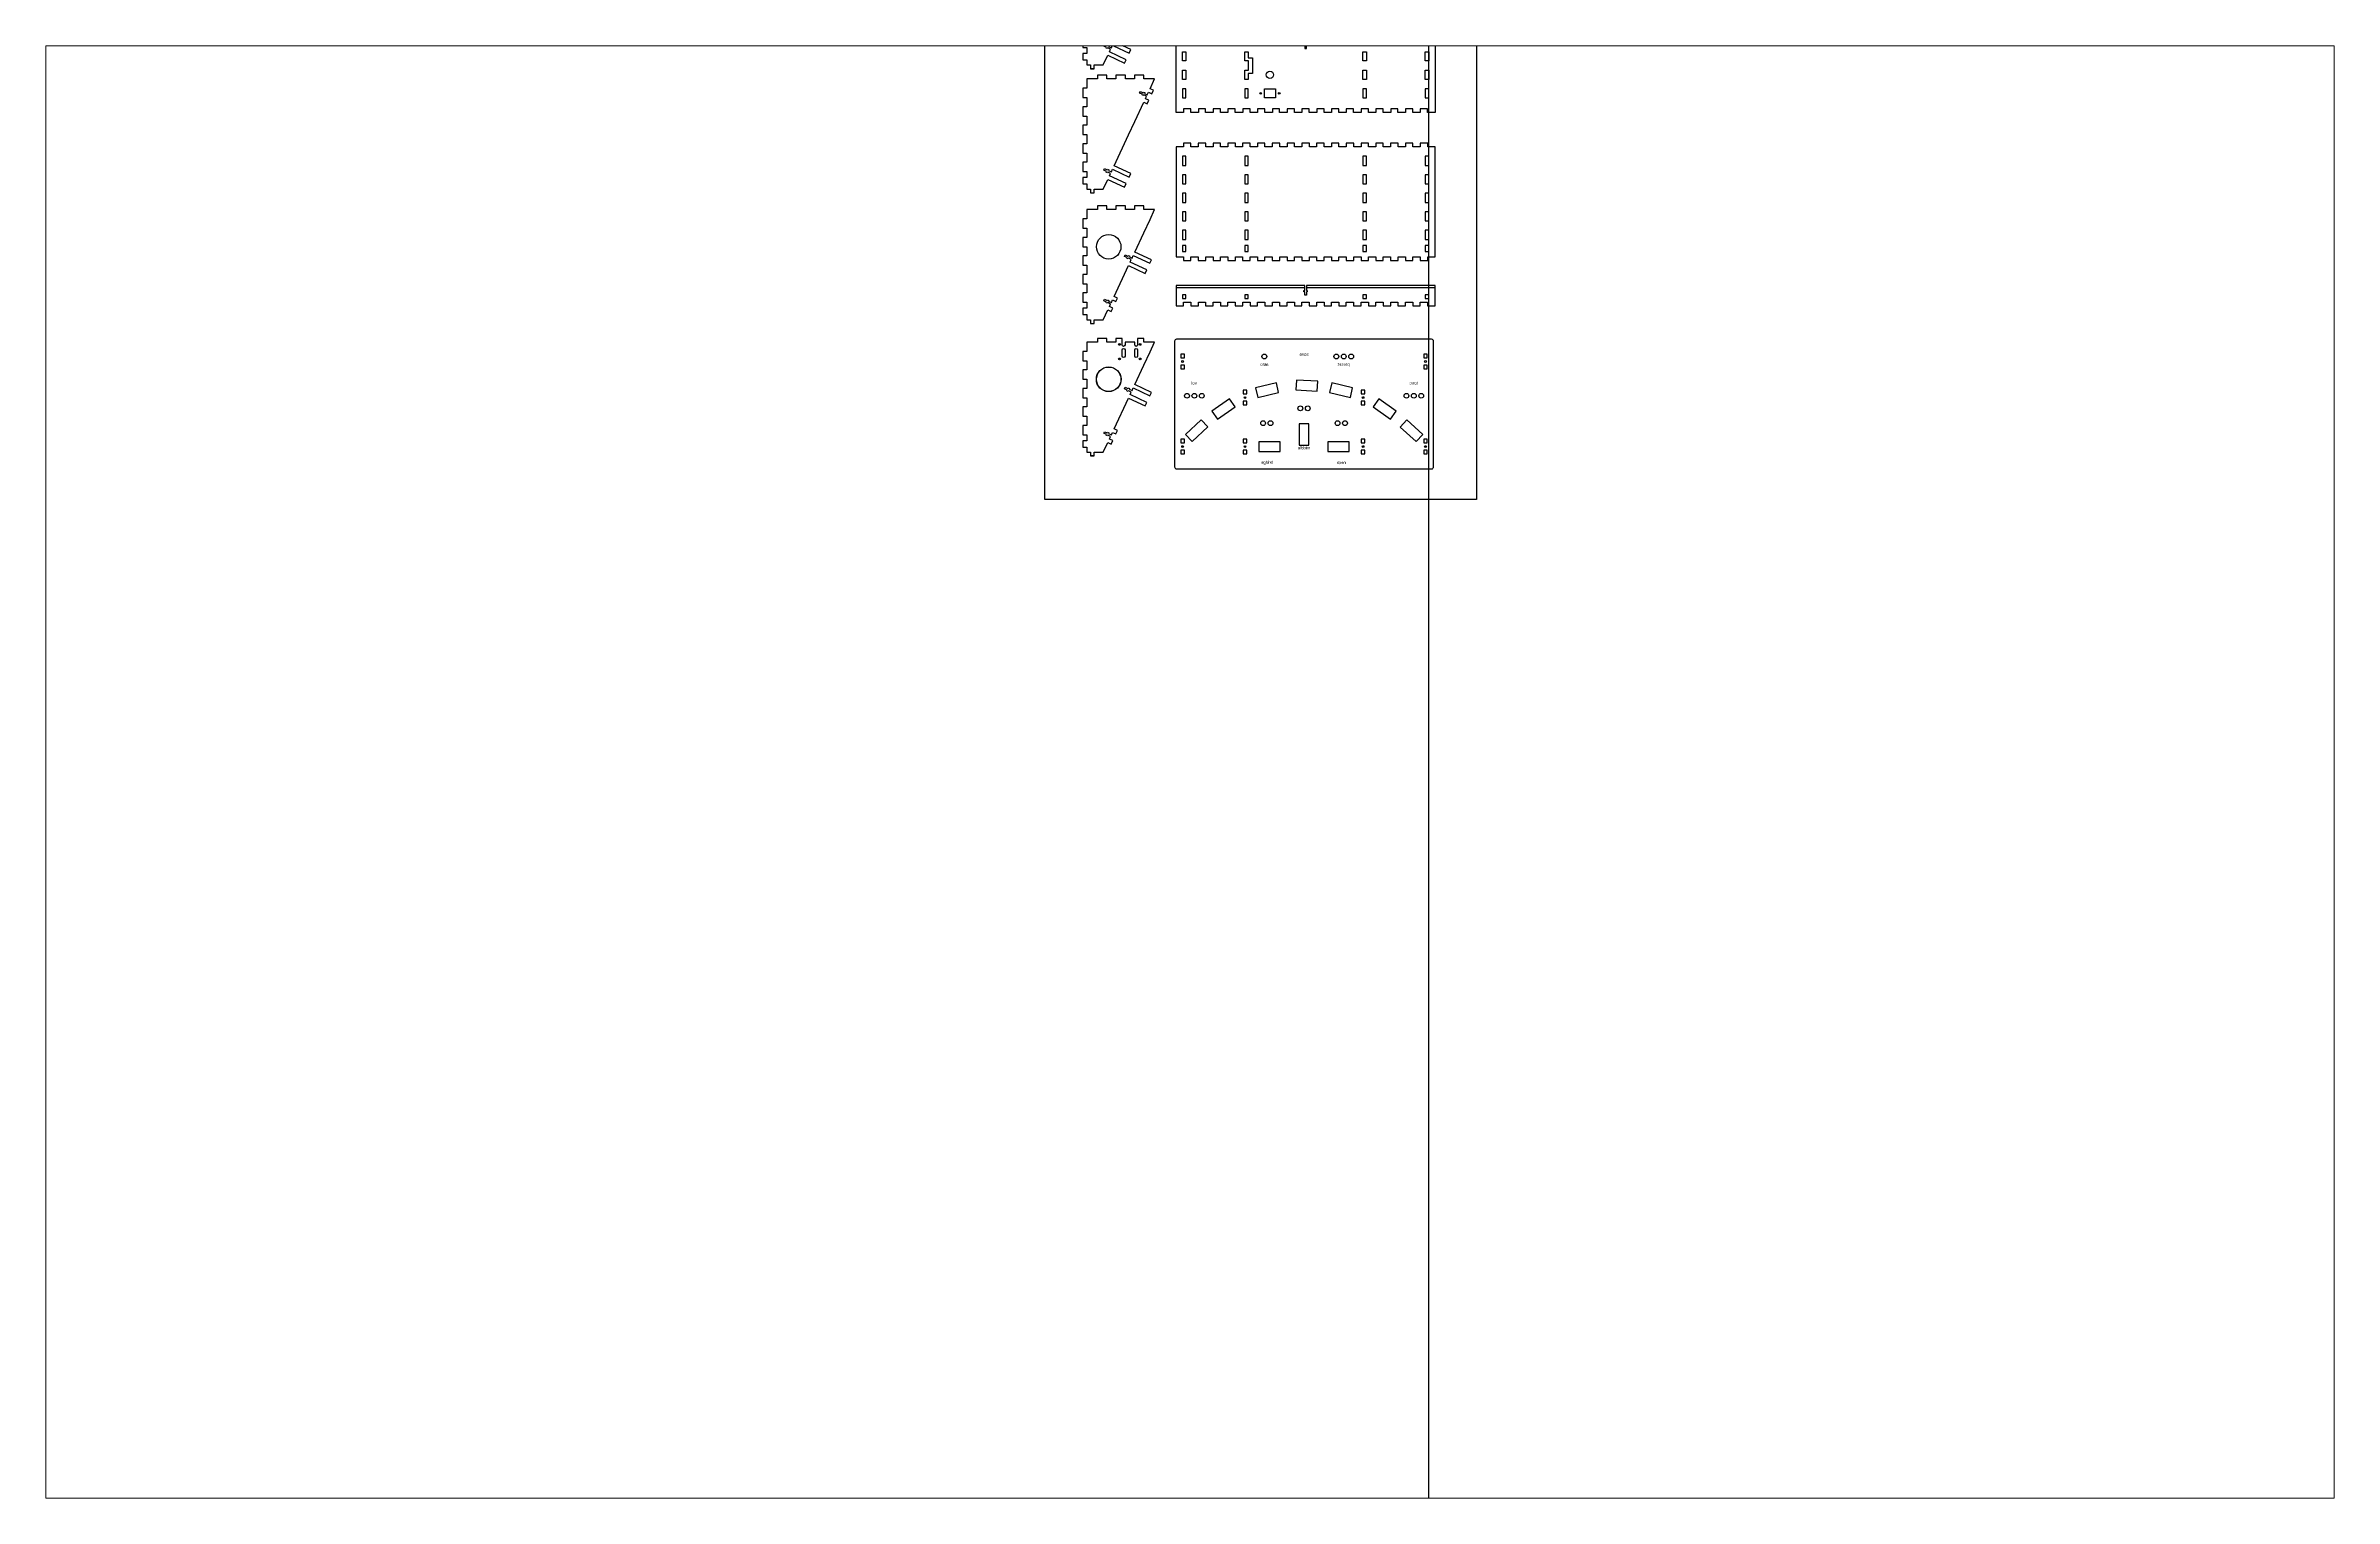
# Paper-space layout 'Sheet1' of a CAD drawing. Header units: millimetres. Extents: x 40 to 364, y 26 to 231.
# The model-space entities are those that its viewports show. They can reach past a viewport. Long polylines and large blocks are cut down to what shows.
import ezdxf
from ezdxf.enums import TextEntityAlignment as Align

# ---------------------------------------------------------------- set-up
doc = ezdxf.new("R2010")
doc.units = ezdxf.units.MM
doc.layers.add('Holes', color=1, linetype='Continuous')
doc.layers.add('text', color=5, linetype='Continuous')
doc.layers.add('TabGuides', color=3, linetype='Continuous', plot=False)
doc.styles.get("Standard").update_dxf_attribs({"font": 'Arial.ttf'})

msp = doc.modelspace()

# ---------------------------------------------------------------- linework, layer by layer
for points in [[(290.4, 666.9), (290.4, 652.1), (284.4, 652.1), (284.4, 636.9), (290.4, 636.9), (290.4, 627.1), (284.4, 627.1), (284.4, 616.9), (290.4, 616.9), (290.4, 608.6), (296.4, 608.6), (296.4, 602.6), (302.6, 602.6), (302.6, 608.6), (314.5, 608.6), (317.4, 608.6), (324.7, 624.3), (351.9, 611.6), (354.5, 617.2), (327.3, 629.9), (329.2, 634), (324.5, 636.2), (324, 635.1), (322, 636), (322.5, 637.1), (318, 639.2), (319.1, 641.8), (323.7, 639.7), (324.2, 640.8), (326.2, 639.9), (325.7, 638.7), (330.4, 636.5), (332.3, 640.6), (359.5, 627.9), (362.1, 633.6), (334.9, 646.2), (358.3, 696.4)], [(296.5, 602.7), (302.5, 602.7)], [(302.4, -25.2), (296.6, -25.2)]]:
    msp.add_lwpolyline(points)
for points in [[(644.1, 650.4), (644.1, 647.6), (644.1, 642.5), (642.9, 642.5), (642.9, 640.3), (644.1, 640.3), (644.1, 635.3), (646.9, 635.3), (646.9, 640.3), (648.2, 640.3), (648.2, 642.5), (646.9, 642.5), (646.9, 647.6), (646.9, 650.4), (855.6, 650.4), (855.6, 531.5), (843.4, 531.5), (843.4, 537.5), (831.6, 537.5), (831.6, 531.5), (819.4, 531.5), (819.4, 537.5), (807.6, 537.5), (807.6, 531.5), (795.4, 531.5), (795.4, 537.5), (783.6, 537.5), (783.6, 531.5), (771.4, 531.5), (771.4, 537.5), (759.6, 537.5), (759.6, 531.5), (747.4, 531.5), (747.4, 537.5), (735.6, 537.5), (735.6, 531.5), (723.4, 531.5), (723.4, 537.5), (711.6, 537.5), (711.6, 531.5), (699.4, 531.5), (699.4, 537.5), (687.6, 537.5), (687.6, 531.5), (675.4, 531.5), (675.4, 537.5), (663.6, 537.5), (663.6, 531.5), (651.4, 531.5), (651.4, 537.5), (639.6, 537.5), (639.6, 531.5), (627.4, 531.5), (627.4, 537.5), (615.6, 537.5), (615.6, 531.5), (603.4, 531.5), (603.4, 537.5), (591.6, 537.5), (591.6, 531.5), (579.4, 531.5), (579.4, 537.5), (567.6, 537.5), (567.6, 531.5), (555.4, 531.5), (555.4, 537.5), (543.6, 537.5), (543.6, 531.5), (531.4, 531.5), (531.4, 537.5), (519.6, 537.5), (519.6, 531.5), (507.4, 531.5), (507.4, 537.5), (495.6, 537.5), (495.6, 531.5), (483.4, 531.5), (483.4, 537.5), (471.6, 537.5), (471.6, 531.5), (459.4, 531.5), (459.4, 537.5), (447.6, 537.5), (447.6, 531.5), (435.4, 531.5), (435.4, 650.4)], [(307.9, 585.9), (290.4, 585.9), (290.4, 570.9), (284.4, 570.9), (284.4, 555.7), (290.4, 555.7), (290.4, 540.9), (284.4, 540.9), (284.4, 525.7), (290.4, 525.7), (290.4, 510.9), (284.4, 510.9), (284.4, 495.7), (290.4, 495.7), (290.4, 480.9), (284.4, 480.9), (284.4, 465.7), (290.4, 465.7), (290.4, 450.9), (284.4, 450.9), (284.4, 435.7), (290.4, 435.7), (290.4, 425.9), (284.4, 425.9), (284.4, 415.7), (290.4, 415.7), (290.4, 407.4), (296.4, 407.4), (296.4, 401.4), (302.6, 401.4), (302.6, 407.4), (314.5, 407.4), (317.4, 407.4), (324.7, 423.1), (351.9, 410.4), (354.5, 416.1), (327.3, 428.7), (329.2, 432.8), (324.5, 435), (324, 433.9), (322, 434.8), (322.5, 436), (318, 438.1), (319.1, 440.6), (323.7, 438.5), (324.2, 439.6), (326.2, 438.7), (325.7, 437.6), (330.4, 435.4), (332.3, 439.4), (359.5, 426.8), (362.1, 432.4), (334.9, 445.1), (358.3, 495.3), (368.5, 517), (383, 548.2), (388.4, 545.7), (391.1, 551.3), (385.6, 553.8), (387.5, 557.9), (382.8, 560.1), (382.3, 559), (380.3, 559.9), (380.8, 561), (376.3, 563.1), (377.5, 565.7), (382, 563.6), (382.5, 564.7), (384.5, 563.8), (384, 562.6), (388.7, 560.4), (390.6, 564.5), (396.1, 562), (398.7, 567.6), (393.2, 570.1), (400.6, 585.9), (383.1, 585.9), (383.1, 591.9), (367.9, 591.9), (367.9, 585.9), (353.1, 585.9), (353.1, 591.9), (337.9, 591.9), (337.9, 585.9), (323.1, 585.9), (323.1, 591.9), (307.9, 591.9)], [(843.6, 475.8), (843.6, 481.8), (831.4, 481.8), (831.4, 475.8), (819.6, 475.8), (819.6, 481.8), (807.4, 481.8), (807.4, 475.8), (795.6, 475.8), (795.6, 481.8), (783.4, 481.8), (783.4, 475.8), (771.6, 475.8), (771.6, 481.8), (759.4, 481.8), (759.4, 475.8), (747.6, 475.8), (747.6, 481.8), (735.4, 481.8), (735.4, 475.8), (723.6, 475.8), (723.6, 481.8), (711.4, 481.8), (711.4, 475.8), (699.6, 475.8), (699.6, 481.8), (687.4, 481.8), (687.4, 475.8), (675.6, 475.8), (675.6, 481.8), (663.4, 481.8), (663.4, 475.8), (651.6, 475.8), (651.6, 481.8), (639.4, 481.8), (639.4, 475.8), (627.6, 475.8), (627.6, 481.8), (615.4, 481.8), (615.4, 475.8), (603.6, 475.8), (603.6, 481.8), (591.4, 481.8), (591.4, 475.8), (579.6, 475.8), (579.6, 481.8), (567.4, 481.8), (567.4, 475.8), (555.6, 475.8), (555.6, 481.8), (543.4, 481.8), (543.4, 475.8), (531.6, 475.8), (531.6, 481.8), (519.4, 481.8), (519.4, 475.8), (507.6, 475.8), (507.6, 481.8), (495.4, 481.8), (495.4, 475.8), (483.6, 475.8), (483.6, 481.8), (471.4, 481.8), (471.4, 475.8), (459.6, 475.8), (459.6, 481.8), (447.4, 481.8), (447.4, 475.8), (435.4, 475.8), (435.4, 297.3), (447.4, 297.3), (447.4, 291.3), (459.6, 291.3), (459.6, 297.3), (471.4, 297.3), (471.4, 291.3), (483.6, 291.3), (483.6, 297.3), (495.4, 297.3), (495.4, 291.3), (507.6, 291.3), (507.6, 297.3), (519.4, 297.3), (519.4, 291.3), (531.6, 291.3), (531.6, 297.3), (543.4, 297.3), (543.4, 291.3), (555.6, 291.3), (555.6, 297.3), (567.4, 297.3), (567.4, 291.3), (579.6, 291.3), (579.6, 297.3), (591.4, 297.3), (591.4, 291.3), (603.6, 291.3), (603.6, 297.3), (615.4, 297.3), (615.4, 291.3), (627.6, 291.3), (627.6, 297.3), (639.4, 297.3), (639.4, 291.3), (651.6, 291.3), (651.6, 297.3), (663.4, 297.3), (663.4, 291.3), (675.6, 291.3), (675.6, 297.3), (687.4, 297.3), (687.4, 291.3), (699.6, 291.3), (699.6, 297.3), (711.4, 297.3), (711.4, 291.3), (723.6, 291.3), (723.6, 297.3), (735.4, 297.3), (735.4, 291.3), (747.6, 291.3), (747.6, 297.3), (759.4, 297.3), (759.4, 291.3), (771.6, 291.3), (771.6, 297.3), (783.4, 297.3), (783.4, 291.3), (795.6, 291.3), (795.6, 297.3), (807.4, 297.3), (807.4, 291.3), (819.6, 291.3), (819.6, 297.3), (831.4, 297.3), (831.4, 291.3), (843.6, 291.3), (843.6, 297.3), (855.6, 297.3), (855.6, 475.8)], [(302.6, 189.5), (302.6, 195.5), (314.5, 195.5), (317.4, 195.5), (324.7, 211.2), (330.1, 208.7), (332.7, 214.3), (327.3, 216.8), (329.2, 220.9), (324.5, 223.1), (324, 222), (322, 222.9), (322.5, 224.1), (318, 226.2), (319.1, 228.7), (323.7, 226.6), (324.2, 227.7), (326.2, 226.8), (325.7, 225.7), (330.4, 223.5), (332.3, 227.5), (337.7, 225), (340.3, 230.6), (334.9, 233.2), (358.3, 283.3), (385.5, 270.6), (388.1, 276.2), (360.9, 288.9), (362.8, 293), (358.1, 295.2), (357.6, 294), (355.6, 295), (356.1, 296.1), (351.6, 298.2), (352.7, 300.8), (357.3, 298.6), (357.8, 299.8), (359.8, 298.8), (359.3, 297.7), (364, 295.5), (365.9, 299.6), (393.1, 286.9), (395.7, 292.5), (368.5, 305.2), (383.1, 336.4), (393.2, 358.1), (400.6, 374), (383.1, 374), (383.1, 380), (367.9, 380), (367.9, 374), (353.1, 374), (353.1, 380), (337.9, 380), (337.9, 374), (323.1, 374), (323.1, 380), (307.9, 380), (307.9, 374), (290.4, 374), (290.4, 359), (284.4, 359), (284.4, 343.8), (290.4, 343.8), (290.4, 329), (284.4, 329), (284.4, 313.8), (290.4, 313.8), (290.4, 299), (284.4, 299), (284.4, 283.8), (290.4, 283.8), (290.4, 269), (284.4, 269), (284.4, 253.8), (290.4, 253.8), (290.4, 239), (284.4, 239), (284.4, 223.8), (290.4, 223.8), (290.4, 214), (284.4, 214), (284.4, 203.8), (290.4, 203.8), (290.4, 195.5), (296.4, 195.5), (296.4, 189.5), (302.6, 189.5)], [(644.1, 242.7), (644.1, 247.8), (644.1, 250.7), (435.4, 250.7), (435.4, 217.7), (447.6, 217.7), (447.6, 223.7), (459.4, 223.7), (459.4, 217.7), (471.6, 217.7), (471.6, 223.7), (483.4, 223.7), (483.4, 217.7), (495.6, 217.7), (495.6, 223.7), (507.4, 223.7), (507.4, 217.7), (519.6, 217.7), (519.6, 223.7), (531.4, 223.7), (531.4, 217.7), (543.6, 217.7), (543.6, 223.7), (555.4, 223.7), (555.4, 217.7), (567.6, 217.7), (567.6, 223.7), (579.4, 223.7), (579.4, 217.7), (591.6, 217.7), (591.6, 223.7), (603.4, 223.7), (603.4, 217.7), (615.6, 217.7), (615.6, 223.7), (627.4, 223.7), (627.4, 217.7), (639.6, 217.7), (639.6, 223.7), (651.4, 223.7), (651.4, 217.7), (663.6, 217.7), (663.6, 223.7), (675.4, 223.7), (675.4, 217.7), (687.6, 217.7), (687.6, 223.7), (699.4, 223.7), (699.4, 217.7), (711.6, 217.7), (711.6, 223.7), (723.4, 223.7), (723.4, 217.7), (735.6, 217.7), (735.6, 223.7), (747.4, 223.7), (747.4, 217.7), (759.6, 217.7), (759.6, 223.7), (771.4, 223.7), (771.4, 217.7), (783.6, 217.7), (783.6, 223.7), (795.4, 223.7), (795.4, 217.7), (807.6, 217.7), (807.6, 223.7), (819.4, 223.7), (819.4, 217.7), (831.6, 217.7), (831.6, 223.7), (843.4, 223.7), (843.4, 217.7), (855.6, 217.7), (855.6, 250.7), (646.9, 250.7), (646.9, 247.8), (646.9, 242.7), (648.2, 242.7), (648.2, 240.5), (646.9, 240.5), (646.9, 235.5), (644.1, 235.5), (644.1, 240.5), (642.9, 240.5), (642.9, 242.7)]]:
    msp.add_lwpolyline(points, close=True)
msp.add_lwpolyline([(302.6, -25.3), (302.6, -19.4), (314.5, -19.4), (317.4, -19.4), (324.7, -3.7), (330.1, -6.2), (332.7, -0.6), (327.3, 1.9), (329.2, 6), (324.5, 8.2), (324, 7.1), (322, 8), (322.5, 9.1), (318, 11.2), (319.1, 13.8), (323.7, 11.7), (324.2, 12.8), (326.2, 11.9), (325.7, 10.7), (330.4, 8.5), (332.3, 12.6), (337.7, 10.1), (340.3, 15.7), (334.9, 18.2), (358.3, 68.4), (385.5, 55.7), (388.1, 61.3), (360.9, 74), (362.8, 78), (358.1, 80.2), (357.6, 79.1), (355.6, 80), (356.1, 81.2), (351.6, 83.3), (352.7, 85.8), (357.3, 83.7), (357.8, 84.8), (359.8, 83.9), (359.3, 82.8), (364, 80.6), (365.9, 84.7), (393.1, 72), (395.7, 77.6), (368.5, 90.3), (383.1, 121.5), (393.2, 143.2), (400.6, 159.1), (383.1, 159.1), (383.1, 165.1), (373.3, 165.1), (373.1, 165.1), (373.1, 160.5), (373.1, 154.5, -1), (368.3, 154.5), (368.3, 159.1), (367.5, 159.1), (353.5, 159.1), (352.6, 159.1), (352.6, 154.5, -1), (347.8, 154.5), (347.8, 160.5), (347.8, 165.1), (337.9, 165.1), (337.9, 159.1), (323.1, 159.1), (323.1, 165.1), (307.9, 165.1), (307.9, 159.1), (290.4, 159.1), (290.4, 144.1), (284.4, 144.1), (284.4, 128.9), (290.4, 128.9), (290.4, 114.1), (284.4, 114.1), (284.4, 98.9), (290.4, 98.9), (290.4, 84.1), (284.4, 84.1), (284.4, 68.9), (290.4, 68.9), (290.4, 54.1), (284.4, 54.1), (284.4, 38.9), (290.4, 38.9), (290.4, 24.1), (284.4, 24.1), (284.4, 8.9), (290.4, 8.9), (290.4, -0.9), (284.4, -0.9), (284.4, -11.1), (290.4, -11.1), (290.4, -19.4), (296.4, -19.4), (296.4, -25.4), (302.5, -25.4)], format="xyb")
msp.add_lwpolyline([(436, -46.4), (850, -46.4, 0.414214), (853.1, -43.3), (853.1, 160.7, 0.414214), (850, 163.8), (436, 163.8, 0.414214), (432.9, 160.7), (432.9, -43.3, 0.414214)], format="xyb", close=True)
at = {"layer": 'Holes'}
msp.add_line((552.7, 600.1), (552.7, 600.1), dxfattribs=at)
msp.add_line((552.7, 600.1), (552.7, 600.1), dxfattribs=at)
msp.add_line((552.7, 600.1), (552.7, 600.1), dxfattribs=at)
msp.add_line((552.7, 600.1), (552.7, 600.1), dxfattribs=at)
msp.add_line((552.7, 600.1), (552.7, 600.1), dxfattribs=at)
msp.add_line((552.7, 600.1), (552.7, 600.1), dxfattribs=at)
msp.add_line((552.7, 600.1), (552.7, 600.1), dxfattribs=at)
msp.add_line((552.7, 600.1), (552.7, 600.1), dxfattribs=at)
msp.add_line((552.7, 600.1), (552.7, 600.1), dxfattribs=at)
msp.add_line((552.7, 600.1), (552.7, 600.1), dxfattribs=at)
msp.add_line((552.7, 600.1), (552.7, 600.1), dxfattribs=at)
msp.add_line((552.7, 600.1), (552.7, 600.1), dxfattribs=at)
msp.add_line((552.7, 600.1), (552.7, 600.1), dxfattribs=at)
msp.add_line((552.7, 600.1), (552.7, 600.1), dxfattribs=at)
msp.add_line((552.7, 600.1), (552.7, 600.1), dxfattribs=at)
msp.add_line((552.7, 600.1), (552.7, 600.1), dxfattribs=at)
msp.add_line((552.7, 600.1), (552.7, 600.1), dxfattribs=at)
msp.add_line((552.7, 600.1), (552.7, 600.1), dxfattribs=at)
msp.add_line((552.7, 600.1), (552.7, 600.1), dxfattribs=at)
msp.add_line((552.7, 600.1), (552.7, 600.1), dxfattribs=at)
msp.add_line((552.7, 600.1), (552.7, 600.1), dxfattribs=at)
msp.add_line((552.7, 600.1), (552.7, 600.1), dxfattribs=at)
msp.add_line((552.7, 600.1), (552.7, 600.1), dxfattribs=at)
msp.add_line((552.7, 600.1), (552.7, 600.1), dxfattribs=at)
msp.add_line((552.7, 600.1), (552.7, 600.1), dxfattribs=at)
msp.add_line((552.7, 600.1), (552.7, 600.1), dxfattribs=at)
msp.add_line((552.7, 600.1), (552.7, 600.1), dxfattribs=at)
msp.add_line((552.7, 600.1), (552.7, 600.1), dxfattribs=at)
msp.add_line((552.7, 600.1), (552.7, 600.1), dxfattribs=at)
msp.add_line((552.7, 600.1), (552.7, 600.1), dxfattribs=at)
for points in [[(445.6, 615.2), (445.6, 630), (451.4, 630), (451.4, 615.2)], [(451.4, 585.2), (445.6, 585.2), (445.6, 600), (451.4, 600)], [(546.8, 600), (552.8, 600), (552.8, 615.2), (546.8, 615.2), (546.8, 630), (552.6, 630), (552.6, 620.2), (559.6, 620.2), (559.6, 594.9), (552.6, 594.9), (552.6, 585.2), (546.8, 585.2)], [(738.4, 615.2), (738.4, 630), (744.2, 630), (744.2, 615.2)], [(744.2, 600), (744.2, 585.2), (738.4, 585.2), (738.4, 600)], [(845.4, 615.2), (839.6, 615.2), (839.6, 630), (845.4, 630)], [(845.4, 600), (845.4, 585.2), (839.6, 585.2), (839.6, 600)], [(445.6, 555.2), (451.4, 555.2), (451.4, 570), (445.6, 570)], [(546.8, 570), (546.8, 555.2), (552.6, 555.2), (552.6, 570)], [(578.8, 555.4), (578.8, 569.7), (596.6, 569.7), (596.6, 555.4)], [(738.4, 555.2), (744.2, 555.2), (744.2, 570), (738.4, 570)], [(839.6, 555.2), (845.4, 555.2), (845.4, 570), (839.6, 570)], [(445.6, 460.6), (445.6, 445.8), (451.4, 445.8), (451.4, 460.6)], [(546.8, 460.6), (546.8, 445.8), (552.6, 445.8), (552.6, 460.6)], [(738.4, 460.6), (738.4, 445.8), (744.2, 445.8), (744.2, 460.6)], [(839.6, 460.6), (839.6, 445.8), (845.4, 445.8), (845.4, 460.6)], [(445.6, 430.6), (445.6, 415.8), (451.4, 415.8), (451.4, 430.6)], [(546.8, 430.6), (546.8, 415.8), (552.6, 415.8), (552.6, 430.6)], [(738.4, 430.6), (738.4, 415.8), (744.2, 415.8), (744.2, 430.6)], [(839.6, 430.6), (839.6, 415.8), (845.4, 415.8), (845.4, 430.6)], [(445.6, 400.6), (445.6, 385.8), (451.4, 385.8), (451.4, 400.6)], [(546.8, 400.6), (546.8, 385.8), (552.6, 385.8), (552.6, 400.6)], [(738.4, 400.6), (738.4, 385.8), (744.2, 385.8), (744.2, 400.6)], [(839.6, 400.6), (839.6, 385.8), (845.4, 385.8), (845.4, 400.6)], [(445.6, 370.6), (445.6, 355.8), (451.4, 355.8), (451.4, 370.6)], [(445.6, 340.6), (445.6, 325.8), (451.4, 325.8), (451.4, 340.6)], [(546.8, 370.6), (546.8, 355.8), (552.6, 355.8), (552.6, 370.6)], [(546.8, 340.6), (546.8, 325.8), (552.6, 325.8), (552.6, 340.6)], [(738.4, 370.6), (738.4, 355.8), (744.2, 355.8), (744.2, 370.6)], [(738.4, 340.6), (738.4, 325.8), (744.2, 325.8), (744.2, 340.6)], [(839.6, 370.6), (839.6, 355.8), (845.4, 355.8), (845.4, 370.6)], [(839.6, 340.6), (839.6, 325.8), (845.4, 325.8), (845.4, 340.6)], [(445.6, 315.6), (445.6, 305.8), (451.4, 305.8), (451.4, 315.6)], [(546.8, 315.6), (546.8, 305.8), (552.6, 305.8), (552.6, 315.6)], [(738.4, 315.6), (738.4, 305.8), (744.2, 305.8), (744.2, 315.6)], [(839.6, 315.6), (839.6, 305.8), (845.4, 305.8), (845.4, 315.6)], [(451.4, 229.9), (451.4, 235.7), (445.6, 235.7), (445.6, 229.9)], [(546.8, 235.7), (546.8, 229.9), (552.6, 229.9), (552.6, 235.7)], [(744.2, 229.9), (744.2, 235.7), (738.4, 235.7), (738.4, 229.9)], [(845.4, 229.9), (845.4, 235.7), (839.6, 235.7), (839.6, 229.9)], [(448.9, 133.8), (448.9, 139.6), (443.1, 139.6), (443.1, 133.8)], [(448.9, 115.8), (448.9, 121.6), (443.1, 121.6), (443.1, 115.8)], [(842.9, 133.8), (842.9, 139.6), (837.1, 139.6), (837.1, 133.8)], [(842.9, 115.8), (842.9, 121.6), (837.1, 121.6), (837.1, 115.8)], [(550.1, 75.3), (550.1, 81.1), (544.3, 81.1), (544.3, 75.3)], [(601.7, 77.4), (598.1, 92.8), (564.2, 84.9), (567.8, 69.5)], [(664.5, 79.7), (665.3, 95.5), (630.5, 97.3), (629.7, 81.5)], [(688, 92.9), (684.3, 77.6), (718.1, 69.4), (721.8, 84.7)], [(741.7, 75.3), (741.7, 81.1), (735.9, 81.1), (735.9, 75.3)], [(493.4, 47.2), (502.4, 34.2), (531, 54), (522, 67)], [(550.1, 57.3), (550.1, 63.1), (544.3, 63.1), (544.3, 57.3)], [(741.7, 57.3), (741.7, 63.1), (735.9, 63.1), (735.9, 57.3)], [(783.5, 34.1), (792.6, 47.1), (764.1, 67), (755, 54.1)], [(443.1, 1.6), (443.1, -4.2), (448.9, -4.2), (448.9, 1.6)], [(486.7, 21.6), (475.9, 33.1), (450.5, 9.3), (461.3, -2.2)], [(550.1, -4.2), (550.1, 1.6), (544.3, 1.6), (544.3, -4.2)], [(635.1, -8.2), (650.9, -8.2), (650.9, 26.6), (635.1, 26.6)], [(741.7, -4.2), (741.7, 1.6), (735.9, 1.6), (735.9, -4.2)], [(809.8, 33), (799.2, 21.3), (824.9, -2.2), (835.6, 9.5)], [(842.9, -4.2), (842.9, 1.6), (837.1, 1.6), (837.1, -4.2)], [(443.1, -16.4), (443.1, -22.2), (448.9, -22.2), (448.9, -16.4)], [(550.1, -22.2), (550.1, -16.4), (544.3, -16.4), (544.3, -22.2)], [(604.5, -18.2), (604.5, -2.4), (569.7, -2.4), (569.7, -18.2)], [(681.5, -2.4), (681.5, -18.2), (716.3, -18.2), (716.3, -2.4)], [(741.7, -22.2), (741.7, -16.4), (735.9, -16.4), (735.9, -22.2)], [(842.9, -22.2), (842.9, -16.4), (837.1, -16.4), (837.1, -22.2)]]:
    msp.add_lwpolyline(points, close=True, dxfattribs=at)
at = {"layer": 'Holes', "extrusion": (0, 0, -1)}
msp.add_lwpolyline([(-347.8, 142.5), (-347.8, 146.5, 1), (-352.6, 146.5), (-352.6, 142.5), (-352.6, 136.5, 1), (-347.8, 136.5)], format="xyb", close=True, dxfattribs=at)
at = {"layer": 'Holes'}
msp.add_lwpolyline([(373.1, 142.5), (373.1, 136.5, -1), (368.3, 136.5), (368.3, 142.5), (368.3, 146.5, -1), (373.1, 146.5)], format="xyb", close=True, dxfattribs=at)
for centre, radius in [((587.7, 592.6), 5.9), ((572.7, 562.6), 1.4), ((602.7, 562.6), 1.4), ((326.1, 313.7), 19.9), ((343.6, 155.3), 1.4), ((377.1, 155.3), 1.4), ((326.1, 98.8), 20), ((326.1, 98.8), 19.9), ((343.6, 131.9), 1.4), ((377.1, 131.9), 1.4), ((446, 127.7), 1.4), ((578.6, 135.7), 3.9), ((695.4, 135.7), 3.9), ((707.4, 135.7), 3.9), ((719.4, 135.7), 3.9), ((840, 127.7), 1.4), ((453.1, 72.1), 3.9), ((465.1, 72.1), 3.9), ((477.1, 72.1), 3.9), ((809.1, 72.1), 3.9), ((821.1, 72.1), 3.9), ((833.1, 72.1), 3.9), ((547.2, 69.2), 1.4), ((637, 51.7), 3.9), ((649, 51.7), 3.9), ((738.8, 69.2), 1.4), ((576.6, 27.7), 3.9), ((588.6, 27.7), 3.9), ((697.4, 27.7), 3.9), ((709.4, 27.7), 3.9), ((446, -10.3), 1.4), ((547.2, -10.3), 1.4), ((738.8, -10.3), 1.4), ((840, -10.3), 1.4)]:
    msp.add_circle(centre, radius, dxfattribs=at)
at = {"layer": 'TabGuides'}
msp.add_xline((845.4, 400.6), (0, 1), dxfattribs=at)
msp.add_lwpolyline([(222.7, -96.2), (222.7, 903.8), (922.7, 903.8), (922.7, -96.2)], close=True, dxfattribs=at)
at = {"layer": 'text'}
for p, q in [((435.5, 647.6), (435.4, 647.6)), ((435.5, 647.6), (644, 647.6)), ((435.5, 647.6), (644, 647.6)), ((435.5, 647.6), (644, 647.6)), ((644, 647.6), (644.1, 647.6)), ((647, 647.6), (646.9, 647.6)), ((647, 647.6), (855.5, 647.6)), ((855.5, 647.6), (855.6, 647.6)), ((435.5, 247.8), (435.4, 247.8)), ((435.5, 247.8), (644, 247.8)), ((435.5, 247.8), (644, 247.8)), ((435.5, 247.8), (644, 247.8)), ((435.5, 247.8), (644, 247.8)), ((435.5, 247.8), (644, 247.8)), ((435.5, 247.8), (644, 247.8)), ((435.5, 247.8), (644, 247.8)), ((435.5, 247.8), (644, 247.8)), ((435.5, 247.8), (644, 247.8)), ((435.5, 247.8), (644, 247.8)), ((435.5, 247.8), (644, 247.8)), ((435.5, 247.8), (644, 247.8)), ((435.5, 247.8), (644, 247.8)), ((435.5, 247.8), (644, 247.8)), ((435.5, 247.8), (644, 247.8)), ((435.5, 247.8), (644, 247.8)), ((435.5, 247.8), (644, 247.8)), ((435.5, 247.8), (644, 247.8)), ((435.5, 247.8), (644, 247.8)), ((435.5, 247.8), (644, 247.8)), ((435.5, 247.8), (644, 247.8)), ((435.5, 247.8), (644, 247.8)), ((435.5, 247.8), (644, 247.8)), ((435.5, 247.8), (644, 247.8)), ((435.5, 247.8), (644, 247.8)), ((435.5, 247.8), (644, 247.8)), ((435.5, 247.8), (644, 247.8)), ((644, 247.8), (644.1, 247.8)), ((647, 247.8), (646.9, 247.8)), ((647, 247.8), (855.5, 247.8)), ((647, 247.8), (855.5, 247.8)), ((647, 247.8), (855.5, 247.8)), ((647, 247.8), (855.5, 247.8)), ((647, 247.8), (855.5, 247.8)), ((647, 247.8), (855.5, 247.8)), ((647, 247.8), (855.5, 247.8)), ((647, 247.8), (855.5, 247.8)), ((647, 247.8), (855.5, 247.8)), ((647, 247.8), (855.5, 247.8)), ((647, 247.8), (855.5, 247.8)), ((647, 247.8), (855.5, 247.8)), ((647, 247.8), (855.5, 247.8)), ((647, 247.8), (855.5, 247.8)), ((647, 247.8), (855.5, 247.8)), ((647, 247.8), (855.5, 247.8)), ((647, 247.8), (855.5, 247.8)), ((647, 247.8), (855.5, 247.8)), ((647, 247.8), (855.5, 247.8)), ((647, 247.8), (855.5, 247.8)), ((647, 247.8), (855.5, 247.8)), ((647, 247.8), (855.5, 247.8)), ((647, 247.8), (855.5, 247.8)), ((647, 247.8), (855.5, 247.8)), ((647, 247.8), (855.5, 247.8)), ((647, 247.8), (855.5, 247.8)), ((647, 247.8), (855.5, 247.8)), ((855.5, 247.8), (855.6, 247.8))]:
    msp.add_line(p, q, dxfattribs=at)

# ---------------------------------------------------------------- texts
at = {"layer": 'text', "text_generation_flag": 4}
for s, p in [('auto', (578.6, 119.1)), ('save', (643, 135.7)), ('preset', (707.4, 119.1)), ('vol', (464.8, 88.7)), ('tone', (820.7, 88.7)), ('bridge', (582.9, -39.8)), ('middle', (643, -16.3)), ('neck', (703.4, -40.3))]:
    msp.add_text(s, height=5, rotation=180, dxfattribs=at).set_placement(p, align=Align.BOTTOM_CENTER)

psp = doc.layouts.new('Sheet1')

# ---------------------------------------------------------------- viewports
at = {"layer": '0'}
psp.add_viewport(center=(202.5, 128.5), size=(324, 205.6), view_center_point=(458, -538.14), view_height=2355.7467, dxfattribs=at)

doc.saveas('drawing.dxf')
